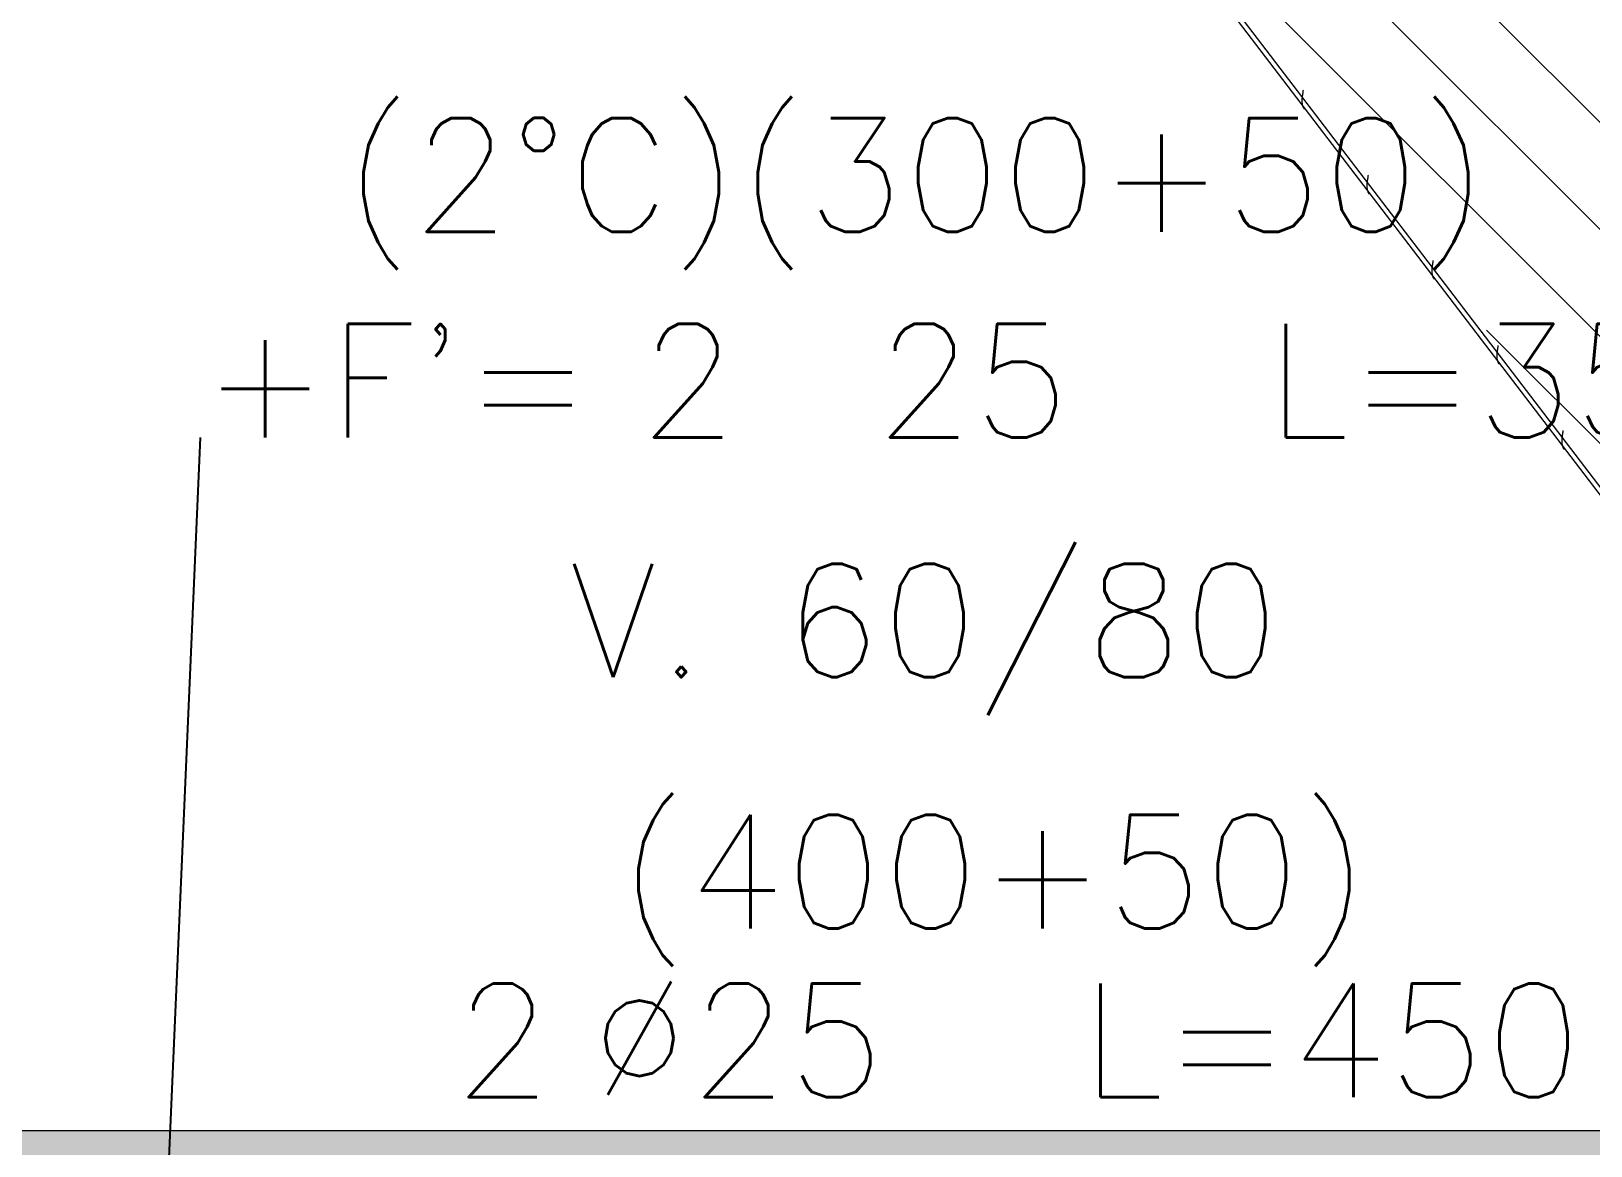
# Model space of a CAD drawing. Extents: x -10459 to 16942, y -13088 to 14608.
# Drawn here: x 5213.4 to 5367.9, y 2961.7 to 3072.1 of the extents above; entities that cross this region are included whole.
import ezdxf
from ezdxf.enums import TextEntityAlignment as Align

# ---------------------------------------------------------------- set-up
doc = ezdxf.new("R2010")
doc.units = 0
doc.header["$LTSCALE"] = 30
doc.header["$MEASUREMENT"] = 0
doc.linetypes.add("EJE1-1'$0$RLE-PROYECCION", pattern=[0.71438, 0.47625, -0.23813])
doc.layers.get('0').update_dxf_attribs({"linetype": 'CONTINUOUS'})
doc.layers.add("EJE1-1'$0$RLA-ACHURADO", color=30, linetype="EJE1-1'$0$RLE-PROYECCION", lineweight=15, transparency=0.7)
doc.layers.add("EJE1-1'$0$RLA-CONTORNO", color=30, linetype='CONTINUOUS', lineweight=15)
doc.layers.add("EJE1-1'$0$RLA-TEXTOS-1", color=9, linetype='CONTINUOUS', lineweight=9)
doc.layers.add("EJE1-1'$0$RLA-FE", color=7, linetype='CONTINUOUS')
doc.styles.add("EJE1-1'$0$RomanS", font='romans.shx', dxfattribs={"height": 11.25})

# ---------------------------------------------------------------- blocks, each defined once
blk = doc.blocks.new("EJE1-1'$0$FP_4-EJE 1-1_")
at = {"layer": "EJE1-1'$0$RLA-CONTORNO"}
for p, q in [((2375.48, 1057.01), (2580.48, 788.47)), ((2504.13, 890), (2504.14, 890.03)), ((2504.13, 889.96), (2504.13, 890)), ((2504.14, 890.07), (2504.15, 890.1)), ((2504.14, 890.03), (2504.14, 890.07)), ((2504.03, 889.18), (2504.04, 889.21)), ((2504.03, 889.15), (2504.03, 889.18)), ((2504.03, 889.12), (2504.03, 889.15)), ((2504.03, 889.09), (2504.03, 889.12)), ((2504.03, 889.06), (2504.03, 889.09)), ((2504.03, 889.02), (2504.03, 889.06)), ((2504.03, 888.99), (2504.03, 889.02)), ((2504.03, 888.96), (2504.03, 888.99)), ((2504.03, 888.93), (2504.03, 888.96)), ((2504.04, 888.9), (2504.03, 888.93)), ((2504.04, 889.31), (2504.05, 889.34)), ((2504.04, 889.28), (2504.04, 889.31)), ((2504.04, 889.25), (2504.04, 889.28)), ((2504.04, 889.21), (2504.04, 889.25)), ((2504.04, 888.87), (2504.04, 888.9)), ((2504.04, 888.85), (2504.04, 888.87)), ((2504.04, 888.82), (2504.04, 888.85)), ((2504.05, 888.79), (2504.04, 888.82)), ((2504.05, 889.44), (2504.06, 889.48)), ((2504.05, 889.41), (2504.05, 889.44)), ((2504.05, 889.38), (2504.05, 889.41)), ((2504.05, 889.34), (2504.05, 889.38)), ((2504.05, 888.76), (2504.05, 888.79)), ((2504.05, 888.73), (2504.05, 888.76)), ((2504.06, 888.7), (2504.05, 888.73)), ((2504.06, 889.51), (2504.07, 889.54)), ((2504.06, 889.48), (2504.06, 889.51)), ((2504.06, 888.68), (2504.06, 888.7)), ((2504.07, 888.65), (2504.06, 888.68)), ((2504.07, 889.58), (2504.08, 889.61)), ((2504.07, 889.54), (2504.07, 889.58)), ((2504.07, 888.62), (2504.07, 888.65)), ((2504.08, 888.6), (2504.07, 888.62)), ((2504.08, 889.68), (2504.09, 889.72)), ((2504.08, 889.65), (2504.08, 889.68)), ((2504.08, 889.61), (2504.08, 889.65)), ((2504.09, 888.57), (2504.08, 888.6)), ((2504.09, 889.75), (2504.1, 889.79)), ((2504.09, 889.72), (2504.09, 889.75)), ((2504.1, 888.55), (2504.09, 888.57)), ((2504.1, 889.79), (2504.11, 889.82)), ((2504.1, 888.52), (2504.1, 888.55)), ((2504.11, 888.5), (2504.1, 888.52)), ((2504.11, 889.86), (2504.12, 889.89)), ((2504.11, 889.82), (2504.11, 889.86)), ((2504.12, 888.47), (2504.11, 888.5)), ((2504.12, 889.93), (2504.13, 889.96)), ((2504.12, 889.89), (2504.12, 889.93)), ((2504.13, 888.45), (2504.12, 888.47)), ((2504.14, 888.43), (2504.13, 888.45)), ((2504.15, 888.4), (2504.14, 888.43)), ((2504.16, 888.38), (2504.15, 888.4)), ((2504.17, 888.36), (2504.16, 888.38)), ((2504.18, 888.34), (2504.17, 888.36)), ((2504.19, 888.31), (2504.18, 888.34)), ((2504.21, 888.29), (2504.19, 888.31)), ((2504.22, 888.27), (2504.21, 888.29)), ((2504.23, 888.25), (2504.22, 888.27)), ((2504.25, 888.23), (2504.23, 888.25)), ((2510.47, 880.81), (2510.48, 880.85)), ((2510.47, 880.78), (2510.47, 880.81)), ((2510.47, 880.75), (2510.47, 880.78)), ((2510.47, 880.72), (2510.47, 880.75)), ((2510.48, 880.95), (2510.49, 880.98)), ((2510.48, 880.91), (2510.48, 880.95)), ((2510.48, 880.88), (2510.48, 880.91)), ((2510.48, 880.85), (2510.48, 880.88)), ((2510.49, 881.05), (2510.5, 881.08)), ((2510.49, 881.01), (2510.49, 881.05)), ((2510.49, 880.98), (2510.49, 881.01)), ((2510.5, 881.11), (2510.51, 881.15)), ((2510.5, 881.08), (2510.5, 881.11)), ((2510.51, 881.18), (2510.52, 881.22)), ((2510.51, 881.15), (2510.51, 881.18)), ((2510.52, 881.25), (2510.53, 881.29)), ((2510.52, 881.22), (2510.52, 881.25)), ((2510.53, 881.32), (2510.54, 881.36)), ((2510.53, 881.29), (2510.53, 881.32)), ((2510.54, 881.39), (2510.55, 881.43)), ((2510.54, 881.36), (2510.54, 881.39)), ((2510.55, 881.46), (2510.56, 881.5)), ((2510.55, 881.43), (2510.55, 881.46)), ((2510.56, 881.53), (2510.57, 881.57)), ((2510.56, 881.5), (2510.56, 881.53)), ((2510.57, 881.6), (2510.58, 881.64)), ((2510.57, 881.57), (2510.57, 881.6)), ((2510.58, 881.64), (2510.59, 881.67)), ((2510.47, 880.69), (2510.47, 880.72)), ((2510.47, 880.66), (2510.47, 880.69)), ((2510.47, 880.62), (2510.47, 880.66)), ((2510.47, 880.59), (2510.47, 880.62)), ((2510.47, 880.56), (2510.47, 880.59)), ((2510.47, 880.53), (2510.47, 880.56)), ((2510.47, 880.5), (2510.47, 880.53)), ((2510.47, 880.47), (2510.47, 880.5)), ((2510.47, 880.44), (2510.47, 880.47)), ((2510.48, 880.41), (2510.47, 880.44)), ((2510.48, 880.39), (2510.48, 880.41)), ((2510.48, 880.36), (2510.48, 880.39)), ((2510.49, 880.33), (2510.48, 880.36)), ((2510.49, 880.3), (2510.49, 880.33)), ((2510.49, 880.27), (2510.49, 880.3)), ((2510.5, 880.25), (2510.49, 880.27)), ((2510.51, 880.22), (2510.5, 880.25)), ((2510.51, 880.19), (2510.51, 880.22)), ((2510.52, 880.17), (2510.51, 880.19)), ((2510.52, 880.14), (2510.52, 880.17)), ((2510.53, 880.12), (2510.52, 880.14)), ((2510.54, 880.09), (2510.53, 880.12)), ((2510.55, 880.07), (2510.54, 880.09)), ((2510.56, 880.04), (2510.55, 880.07)), ((2510.56, 880.02), (2510.56, 880.04)), ((2510.57, 880), (2510.56, 880.02)), ((2510.58, 879.97), (2510.57, 880)), ((2510.6, 879.95), (2510.58, 879.97)), ((2510.61, 879.93), (2510.6, 879.95)), ((2510.62, 879.9), (2510.61, 879.93)), ((2510.63, 879.88), (2510.62, 879.9)), ((2510.64, 879.86), (2510.63, 879.88)), ((2510.66, 879.84), (2510.64, 879.86)), ((2510.67, 879.82), (2510.66, 879.84)), ((2510.68, 879.8), (2510.67, 879.82)), ((2516.98, 872.99), (2516.99, 873.03)), ((2516.99, 873.06), (2517, 873.1)), ((2516.99, 873.03), (2516.99, 873.06)), ((2517, 873.1), (2517.01, 873.14)), ((2517.01, 873.17), (2517.02, 873.21)), ((2517.01, 873.14), (2517.01, 873.17)), ((2517.02, 873.21), (2517.02, 873.24)), ((2516.9, 872.26), (2516.91, 872.29)), ((2516.9, 872.22), (2516.9, 872.26)), ((2516.9, 872.19), (2516.9, 872.22)), ((2516.9, 872.16), (2516.9, 872.19)), ((2516.9, 872.13), (2516.9, 872.16)), ((2516.91, 872.1), (2516.9, 872.13)), ((2516.91, 872.45), (2516.92, 872.48)), ((2516.91, 872.42), (2516.91, 872.45)), ((2516.91, 872.38), (2516.91, 872.42)), ((2516.91, 872.35), (2516.91, 872.38)), ((2516.91, 872.32), (2516.91, 872.35)), ((2516.91, 872.29), (2516.91, 872.32)), ((2516.91, 872.07), (2516.91, 872.1)), ((2516.91, 872.04), (2516.91, 872.07)), ((2516.91, 872.01), (2516.91, 872.04)), ((2516.91, 871.98), (2516.91, 872.01)), ((2516.92, 871.95), (2516.91, 871.98)), ((2516.92, 872.55), (2516.93, 872.58)), ((2516.92, 872.51), (2516.92, 872.55)), ((2516.92, 872.48), (2516.92, 872.51)), ((2516.92, 871.93), (2516.92, 871.95)), ((2516.92, 871.9), (2516.92, 871.93)), ((2516.93, 871.87), (2516.92, 871.9)), ((2516.93, 872.65), (2516.94, 872.68)), ((2516.93, 872.62), (2516.93, 872.65)), ((2516.93, 872.58), (2516.93, 872.62)), ((2516.93, 871.84), (2516.93, 871.87)), ((2516.94, 871.82), (2516.93, 871.84)), ((2516.94, 872.72), (2516.95, 872.75)), ((2516.94, 872.68), (2516.94, 872.72)), ((2516.94, 871.79), (2516.94, 871.82)), ((2516.95, 871.76), (2516.94, 871.79)), ((2516.95, 872.79), (2516.96, 872.82)), ((2516.95, 872.75), (2516.95, 872.79)), ((2516.95, 871.74), (2516.95, 871.76)), ((2516.96, 871.71), (2516.95, 871.74)), ((2516.96, 872.85), (2516.97, 872.89)), ((2516.96, 872.82), (2516.96, 872.85)), ((2516.97, 871.69), (2516.96, 871.71)), ((2516.97, 872.92), (2516.98, 872.96)), ((2516.97, 872.89), (2516.97, 872.92)), ((2516.97, 871.66), (2516.97, 871.69)), ((2516.98, 871.64), (2516.97, 871.66)), ((2516.98, 872.96), (2516.98, 872.99)), ((2516.99, 871.61), (2516.98, 871.64)), ((2517, 871.59), (2516.99, 871.61)), ((2517.01, 871.56), (2517, 871.59)), ((2517.02, 871.54), (2517.01, 871.56)), ((2517.03, 871.52), (2517.02, 871.54)), ((2517.04, 871.5), (2517.03, 871.52)), ((2517.05, 871.47), (2517.04, 871.5)), ((2517.07, 871.45), (2517.05, 871.47)), ((2517.08, 871.43), (2517.07, 871.45)), ((2517.09, 871.41), (2517.08, 871.43)), ((2517.11, 871.39), (2517.09, 871.41)), ((2517.12, 871.37), (2517.11, 871.39)), ((2523.34, 863.92), (2523.35, 863.95)), ((2523.34, 863.89), (2523.34, 863.92)), ((2523.34, 863.86), (2523.34, 863.89)), ((2523.34, 863.82), (2523.34, 863.86)), ((2523.34, 863.79), (2523.34, 863.82)), ((2523.34, 863.76), (2523.34, 863.79)), ((2523.34, 863.73), (2523.34, 863.76)), ((2523.34, 863.7), (2523.34, 863.73)), ((2523.35, 864.05), (2523.36, 864.08)), ((2523.35, 864.02), (2523.35, 864.05)), ((2523.35, 863.98), (2523.35, 864.02)), ((2523.35, 863.95), (2523.35, 863.98)), ((2523.36, 864.15), (2523.37, 864.18)), ((2523.36, 864.12), (2523.36, 864.15)), ((2523.36, 864.08), (2523.36, 864.12)), ((2523.37, 864.25), (2523.38, 864.29)), ((2523.37, 864.22), (2523.37, 864.25)), ((2523.37, 864.18), (2523.37, 864.22)), ((2523.38, 864.32), (2523.39, 864.35)), ((2523.38, 864.29), (2523.38, 864.32)), ((2523.39, 864.39), (2523.4, 864.42)), ((2523.39, 864.35), (2523.39, 864.39)), ((2523.4, 864.46), (2523.41, 864.49)), ((2523.4, 864.42), (2523.4, 864.46)), ((2523.41, 864.53), (2523.42, 864.56)), ((2523.41, 864.49), (2523.41, 864.53)), ((2523.42, 864.6), (2523.43, 864.63)), ((2523.42, 864.56), (2523.42, 864.6)), ((2523.43, 864.63), (2523.44, 864.67)), ((2523.44, 864.7), (2523.45, 864.74)), ((2523.44, 864.67), (2523.44, 864.7)), ((2523.45, 864.77), (2523.46, 864.81)), ((2523.45, 864.74), (2523.45, 864.77)), ((2523.34, 863.67), (2523.34, 863.7)), ((2523.34, 863.64), (2523.34, 863.67)), ((2523.34, 863.61), (2523.34, 863.64)), ((2523.35, 863.58), (2523.34, 863.61)), ((2523.35, 863.55), (2523.35, 863.58)), ((2523.35, 863.52), (2523.35, 863.55)), ((2523.35, 863.5), (2523.35, 863.52)), ((2523.36, 863.47), (2523.35, 863.5)), ((2523.36, 863.44), (2523.36, 863.47)), ((2523.37, 863.41), (2523.36, 863.44)), ((2523.37, 863.39), (2523.37, 863.41)), ((2523.38, 863.36), (2523.37, 863.39)), ((2523.38, 863.33), (2523.38, 863.36)), ((2523.39, 863.31), (2523.38, 863.33)), ((2523.4, 863.28), (2523.39, 863.31)), ((2523.4, 863.25), (2523.4, 863.28)), ((2523.41, 863.23), (2523.4, 863.25)), ((2523.42, 863.21), (2523.41, 863.23)), ((2523.43, 863.18), (2523.42, 863.21)), ((2523.44, 863.16), (2523.43, 863.18)), ((2523.45, 863.13), (2523.44, 863.16)), ((2523.46, 863.11), (2523.45, 863.13)), ((2523.47, 863.09), (2523.46, 863.11)), ((2523.48, 863.07), (2523.47, 863.09)), ((2523.49, 863.04), (2523.48, 863.07)), ((2523.5, 863.02), (2523.49, 863.04)), ((2523.51, 863), (2523.5, 863.02)), ((2523.53, 862.98), (2523.51, 863)), ((2523.54, 862.96), (2523.53, 862.98)), ((2523.56, 862.94), (2523.54, 862.96)), ((2529.83, 855.99), (2529.84, 856.03)), ((2529.84, 856.06), (2529.85, 856.1)), ((2529.84, 856.03), (2529.84, 856.06)), ((2529.85, 856.13), (2529.86, 856.17)), ((2529.85, 856.1), (2529.85, 856.13)), ((2529.86, 856.17), (2529.87, 856.2)), ((2529.87, 856.24), (2529.88, 856.27)), ((2529.87, 856.2), (2529.87, 856.24)), ((2529.88, 856.31), (2529.89, 856.34)), ((2529.88, 856.27), (2529.88, 856.31)), ((2529.89, 856.34), (2529.89, 856.38)), ((2529.78, 855.55), (2529.79, 855.59)), ((2529.78, 855.52), (2529.78, 855.55)), ((2529.78, 855.49), (2529.78, 855.52)), ((2529.78, 855.46), (2529.78, 855.49)), ((2529.78, 855.43), (2529.78, 855.46)), ((2529.78, 855.39), (2529.78, 855.43)), ((2529.78, 855.36), (2529.78, 855.39)), ((2529.78, 855.33), (2529.78, 855.36)), ((2529.78, 855.3), (2529.78, 855.33)), ((2529.78, 855.27), (2529.78, 855.3)), ((2529.78, 855.24), (2529.78, 855.27)), ((2529.78, 855.21), (2529.78, 855.24)), ((2529.78, 855.18), (2529.78, 855.21)), ((2529.78, 855.15), (2529.78, 855.18)), ((2529.78, 855.12), (2529.78, 855.15)), ((2529.79, 855.09), (2529.78, 855.12)), ((2529.79, 855.65), (2529.8, 855.69)), ((2529.79, 855.62), (2529.79, 855.65)), ((2529.79, 855.59), (2529.79, 855.62)), ((2529.79, 855.06), (2529.79, 855.09)), ((2529.79, 855.04), (2529.79, 855.06)), ((2529.8, 855.01), (2529.79, 855.04)), ((2529.8, 855.75), (2529.81, 855.79)), ((2529.8, 855.72), (2529.8, 855.75)), ((2529.8, 855.69), (2529.8, 855.72)), ((2529.8, 854.98), (2529.8, 855.01)), ((2529.81, 854.95), (2529.8, 854.98)), ((2529.81, 855.82), (2529.82, 855.86)), ((2529.81, 855.79), (2529.81, 855.82)), ((2529.81, 854.93), (2529.81, 854.95)), ((2529.82, 854.9), (2529.81, 854.93)), ((2529.82, 855.92), (2529.83, 855.96)), ((2529.82, 855.89), (2529.82, 855.92)), ((2529.82, 855.86), (2529.82, 855.89)), ((2529.83, 854.88), (2529.82, 854.9)), ((2529.83, 855.96), (2529.83, 855.99)), ((2529.83, 854.85), (2529.83, 854.88)), ((2529.84, 854.82), (2529.83, 854.85)), ((2529.85, 854.8), (2529.84, 854.82)), ((2529.86, 854.77), (2529.85, 854.8)), ((2529.86, 854.75), (2529.86, 854.77)), ((2529.87, 854.73), (2529.86, 854.75)), ((2529.88, 854.7), (2529.87, 854.73)), ((2529.89, 854.68), (2529.88, 854.7)), ((2529.9, 854.66), (2529.89, 854.68)), ((2529.91, 854.63), (2529.9, 854.66)), ((2529.93, 854.61), (2529.91, 854.63)), ((2529.94, 854.59), (2529.93, 854.61)), ((2529.95, 854.57), (2529.94, 854.59)), ((2529.96, 854.55), (2529.95, 854.57)), ((2529.98, 854.53), (2529.96, 854.55)), ((2529.99, 854.51), (2529.98, 854.53))]:
    blk.add_line(p, q, dxfattribs=at)
blk = doc.blocks.new("EJE1-1'$0$RLA-VIGAS-CAJONES - V_M_ 300x300x5-397154-EJE 1-1_")
at = {"layer": "EJE1-1'$0$RLA-CONTORNO"}
blk.add_line((2580.48, 789.29), (2375.48, 1057.83), dxfattribs=at)
blk = doc.blocks.new('*U167')
at = {"layer": "EJE1-1'$0$RLA-FE", "color": 3, "style": "EJE1-1'$0$RomanS"}
for tag, p, flags in [('TEXTO_FE2', (215.75, 24.04), 8), ('PHI', (212.94, 7.54), 12), ('DIAM', (222.79, 7.32), 12), ('MINUS', (244.81, 7.32), 13), ('MARK', (258.2, 7.32), 13), ('TEXTO_FE1', (261.5, 7.32), 8), ('TIPO', (198.8, -57.92), 13), ('NVECES', (184.93, -76.86), 13), ('NUMFE', (188.86, -96.62), 13), ('CAPA', (197.06, -115.74), 13), ('DESPLAZA', (277.18, -134.17), 13), ('ESPACIO', (283.22, -152.53), 13), ('CANT', (297.06, -171.33), 13)]:
    blk.add_attdef(tag, p, '', height=11.25, dxfattribs=dict(at, flags=flags))
at = {"layer": "EJE1-1'$0$RLA-FE", "color": 3, "style": "EJE1-1'$0$RomanS", "flags": 8}
for tag, p in [('F=', (194.63, 7.32)), ('NUM', (209.04, 7.32))]:
    blk.add_attdef(tag, text='', height=11.25, dxfattribs=at).set_placement(p, align=Align.RIGHT)
blk = doc.blocks.new('*U173')
at = {"layer": "EJE1-1'$0$RLA-FE", "color": 3, "style": "EJE1-1'$0$RomanS"}
for tag, p, flags in [('TEXTO_FE2', (88.63, 107.08), 8), ('PHI', (131.43, 86.91), 14), ('DIAM', (141.28, 86.69), 12), ('MINUS', (163.3, 86.69), 13), ('MARK', (176.69, 86.69), 13), ('TEXTO_FE1', (179.99, 86.69), 8), ('TIPO', (148.8, -75.78), 13), ('NVECES', (134.93, -94.72), 13), ('NUMFE', (138.86, -114.48), 13), ('CAPA', (147.06, -133.6), 13), ('DESPLAZA', (278.34, -151.59), 13), ('ESPACIO', (284.39, -169.95), 13), ('CANT', (298.23, -188.75), 13)]:
    blk.add_attdef(tag, p, '', height=11.25, dxfattribs=dict(at, flags=flags))
at = {"layer": "EJE1-1'$0$RLA-FE", "color": 3, "style": "EJE1-1'$0$RomanS", "flags": 8}
for tag, p in [('F=', (113.12, 86.69)), ('NUM', (127.53, 86.69))]:
    blk.add_attdef(tag, text='', height=11.25, dxfattribs=at).set_placement(p, align=Align.RIGHT)
blk = doc.blocks.new("EJE1-1'")
at = {"layer": "EJE1-1'$0$RLA-ACHURADO"}
h = blk.add_hatch(dxfattribs=at)
h.set_pattern_fill('RLE-ELEMENTOS METALICOS', color=256, style=0, pattern_type=2)
h.set_pattern_definition([(135, (-234.281, -2576.79), (-5.303301, -5.303301), [])])
h.paths.add_polyline_path([(2580.477, 790.118), (2580.477, 836.262), (2376.853, 1103), (2375.481, 1103), (2375.481, 1058.653), (2572.154, 801.021)], flags=0)
h = blk.add_hatch(dxfattribs=at)
h.set_pattern_fill('SAND - DENSE', color=256, style=0, pattern_type=2)
h.set_pattern_definition([(0, (-234.281, -2576.79), (20.32, 5.08), [1.676, -13.564, 1.676, -13.564, -81.28]), (0, (-234.281, -2576.79), (20.32, 5.08), [-30.48, 1.676, -28.804, 1.676, -13.564, -35.56]), (0, (-234.281, -2576.79), (20.32, 5.08), [-76.2, 1.676, -8.484, 1.676, -23.724]), (120, (-226.661, -2574.25), (-14.559409, 15.057636), [1.676, -13.564, 1.676, -13.564, -81.28]), (120, (-226.661, -2574.25), (-14.559409, 15.057636), [-30.48, 1.676, -28.804, 1.676, -13.564, -35.56]), (120, (-226.661, -2574.25), (-14.559409, 15.057636), [-76.2, 1.676, -8.484, 1.676, -23.724]), (240, (-224.121, -2564.09), (-5.760591, -20.137636), [1.676, -13.564, 1.676, -13.564, -81.28]), (240, (-224.121, -2564.09), (-5.760591, -20.137636), [-30.48, 1.676, -28.804, 1.676, -13.564, -35.56]), (240, (-224.121, -2564.09), (-5.760591, -20.137636), [-76.2, 1.676, -8.484, 1.676, -23.724])])
h.paths.add_polyline_path([(2720.477, 775), (2720.477, 787), (2135.481, 787), (2135.481, 775), (2636.786, 775)], flags=0)
at = {"layer": "EJE1-1'$0$RLA-CONTORNO"}
blk.add_line((2720.477, 787), (-2429.52, 787), dxfattribs=at)
at = {"layer": "EJE1-1'$0$RLA-FE", "color": 2}
blk.add_line((2391.099, 769), (2394.882, 855.692), dxfattribs=at)
at = {"layer": "EJE1-1'$0$RLA-CONTORNO"}
for name in ["EJE1-1'$0$RLA-VIGAS-CAJONES - V_M_ 300x300x5-397154-EJE 1-1_", "EJE1-1'$0$FP_4-EJE 1-1_"]:
    blk.add_blockref(name, (0, 0), dxfattribs=at)
at = {"layer": "EJE1-1'$0$RLA-FE"}
ref = blk.add_blockref('*U173', (2320.477, 769), dxfattribs=at)
ref.add_attrib('DIAM', '25', (2461.761, 855.692), dxfattribs={"color": 3, "height": 11.25, "style": "EJE1-1'$0$RomanS"})
ref.add_attrib('NUM', '2', dxfattribs={"color": 3, "height": 11.25, "style": "EJE1-1'$0$RomanS"}).set_placement((2448.01, 855.692), align=Align.RIGHT)
ref.add_attrib('TEXTO_FE1', 'L=350', (2500.472, 855.692), dxfattribs={"color": 3, "height": 11.25, "style": "EJE1-1'$0$RomanS"})
ref.add_attrib('TEXTO_FE2', '(2°C)(300+50)', (2409.106, 876.081), dxfattribs={"color": 3, "height": 11.25, "style": "EJE1-1'$0$RomanS"})
ref.add_attrib('F=', "+F'=", dxfattribs={"color": 3, "height": 11.25, "style": "EJE1-1'$0$RomanS"}).set_placement((2433.601, 855.692), align=Align.RIGHT)
ref = blk.add_blockref('*U167', (2220.609, 783), dxfattribs=at)
ref.add_attrib('DIAM', '25', (2443.401, 790.324), dxfattribs={"color": 3, "height": 11.25, "style": "EJE1-1'$0$RomanS"})
ref.add_attrib('NUM', '2', dxfattribs={"color": 3, "height": 11.25, "style": "EJE1-1'$0$RomanS"}).set_placement((2429.65, 790.324), align=Align.RIGHT)
ref.add_attrib('TEXTO_FE1', 'L=450', (2482.113, 790.324), dxfattribs={"color": 3, "height": 11.25, "style": "EJE1-1'$0$RomanS"})
ref.add_attrib('TEXTO_FE2', '(400+50)', (2436.359, 807.045), dxfattribs={"color": 3, "height": 11.25, "style": "EJE1-1'$0$RomanS"})
ref.add_attrib('PHI', '%%C', (2433.546, 790.538), dxfattribs={"color": 3, "height": 11.25, "style": "EJE1-1'$0$RomanS"})
at = {"layer": "EJE1-1'$0$RLA-TEXTOS-1", "insert": (2466.619, 835.676), "char_height": 11.25, "width": 77.89617, "attachment_point": 5, "line_spacing_factor": 0.941778, "style": "EJE1-1'$0$RomanS"}
blk.add_mtext('V. 60/80', dxfattribs=at)

msp = doc.modelspace()

# ---------------------------------------------------------------- block references
msp.add_blockref("EJE1-1'", (2835.3, 2176.19))

doc.saveas('drawing.dxf')
